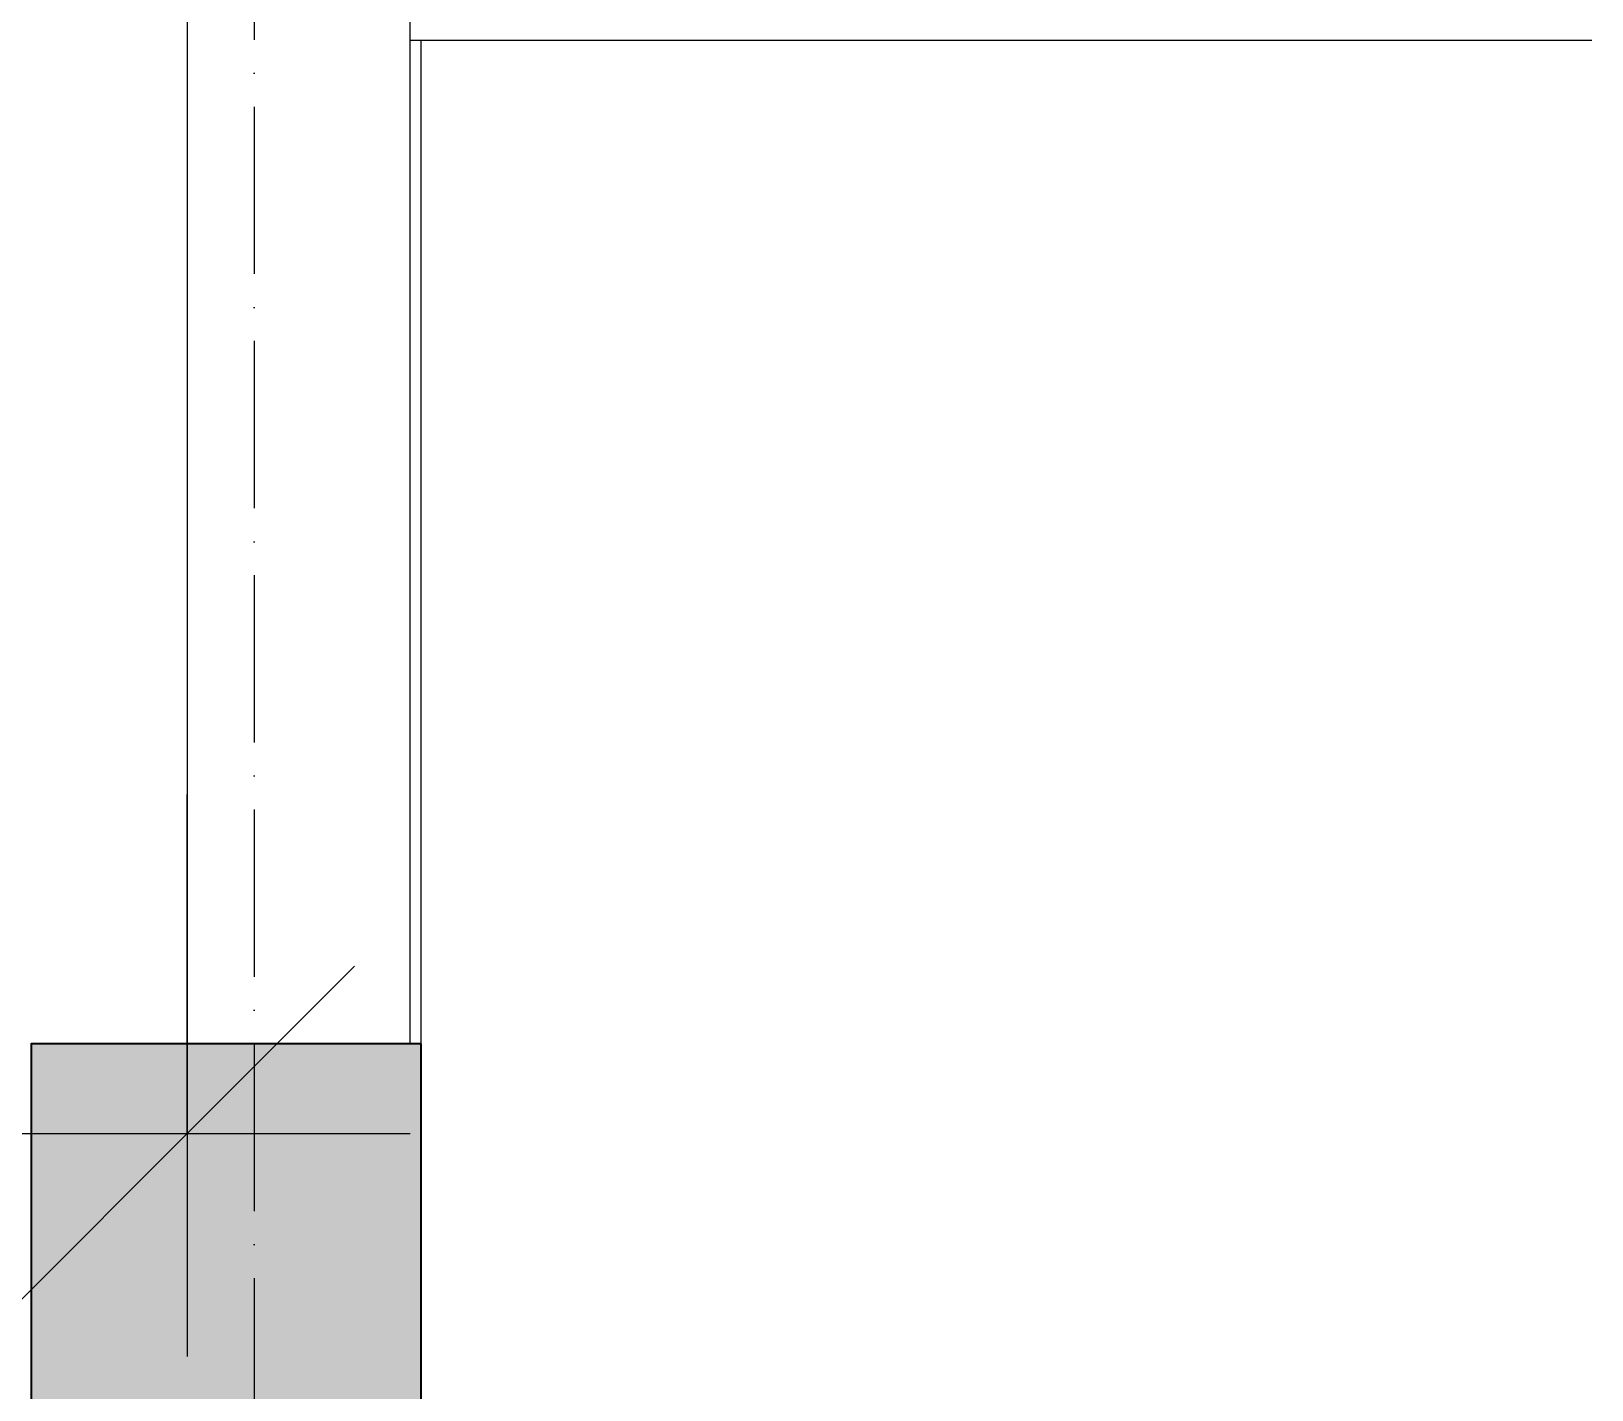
# Model space of a CAD drawing. Header units: millimetres. Extents: x -20144 to 122974, y -38328 to 48263.
# Drawn here: x 9001 to 10401, y 1690 to 2908 of the extents above; entities that cross this region are included whole.
import ezdxf

# ---------------------------------------------------------------- set-up
doc = ezdxf.new("R2010")
doc.units = ezdxf.units.MM
doc.linetypes.add('Grid Line', pattern=[4.2, 3, -0.6, 0, -0.6])
for name, color, linetype, lineweight in [('DIM', 1, 'Continuous', 5), ('DIM-200', 1, 'Continuous', 5), ('NET-CAT', 3, 'Continuous', 15), ('NET-THAY', 2, 'Continuous', 9), ('TRUC', 225, 'Continuous', 5), ('X-COT HAM$0$LC.HA', 8, 'Continuous', 9)]:
    doc.layers.add(name, color=color, linetype=linetype, lineweight=lineweight)
doc.styles.add('Arial_3', font='arial_0.ttf', dxfattribs={"height": 400})
doc.dimstyles.new('Diagonal_-_2mm_Arial', dxfattribs={"dimscale": 304.8, "dimtxt": 408.10376, "dimasz": 0.984252, "dimexe": 0.656168, "dimexo": 4.593176, "dimgap": 0.098425, "dimtad": 1, "dimdec": 0, "dimzin": 0, "dimdsep": 46, "dimtxsty": 'Arial_3', "dimblk1": 'OBLIQUE', "dimblk2": 'OBLIQUE', "dimsah": 1, "dimcen": 0.09, "dimdle": 0.656168, "dimazin": 0, "dimtfac": 1, "dimtdec": 4, "dimtix": 1, "dimtmove": 0, "dimatfit": 3, "dimfxl": 0, "dimtvp": 1, "dimtolj": 1, "dimtzin": 0, "dimlwd": 9, "dimlwe": 9, "dimarcsym": 0})

# ---------------------------------------------------------------- blocks, each defined once
blk = doc.blocks.new('ALC1807-ASCENT PLAZA-KET CAU_rvt-1-MẶT BẰNG TẦNG 5 ĐẾN TẦNG 22')
at = {"layer": 'X-COT HAM$0$LC.HA'}
h = blk.add_hatch(color=256, dxfattribs=at)
h.dxf.hatch_style = 1
h.paths.add_polyline_path([(9350.5, 1999.9), (9000.5, 1999.9), (9000.5, -0.1), (9350.5, -0.1)])
at = {"ltscale": 1000}
blk.add_lwpolyline([(9350.5, 1999.9), (9000.5, 1999.9), (9000.5, -0.1), (9350.5, -0.1)], close=True, dxfattribs=at)
blk = doc.blocks.new('DIMBLOCK34-MẶT BẰNG TẦNG 5 ĐẾN TẦNG 22')
at = {"layer": 'DIM-200', "lineweight": 9, "transparency": 16777216}
for p, q in [((5500.5, 2273.1), (5500.5, 1719.6)), ((5500.5, 1919.6), (5500.5, 2273.1)), ((9140.5, 2223.8), (9140.5, 1719.6)), ((9140.5, 1919.6), (9140.5, 2223.8)), ((5500.5, 1919.6), (5650.5, 2069.6)), ((9140.5, 1919.6), (9290.5, 2069.6)), ((5300.5, 1919.6), (9340.5, 1919.6)), ((5500.5, 1919.6), (5350.5, 1769.6)), ((9140.5, 1919.6), (8990.5, 1769.6))]:
    blk.add_line(p, q, dxfattribs=at)
at = {"layer": 'DIM-200', "color": 0, "lineweight": 9, "transparency": 16777216, "insert": (6705.2, 2468.9), "char_height": 400, "width": 1476.708, "attachment_point": 1, "line_spacing_factor": 0.941778, "style": 'Arial_3'}
blk.add_mtext('3640', dxfattribs=at)
blk = doc.blocks.new('_Oblique')
at = {"color": 0, "linetype": 'ByBlock', "lineweight": -2}
blk.add_line((-0.5, -0.5), (0.5, 0.5), dxfattribs=at)

msp = doc.modelspace()

# ---------------------------------------------------------------- linework, layer by layer
at = {"layer": 'NET-CAT'}
for p, q in [((9140.5, 3599.9), (9140.5, 1999.9)), ((9340.5, 1999.9), (9340.5, 3479.9))]:
    msp.add_line(p, q, dxfattribs=at)
at = {"layer": 'NET-THAY'}
for p, q in [((10400.5, 2899.9), (9340.5, 2899.9)), ((9350.5, 1999.9), (9350.5, 2899.9))]:
    msp.add_line(p, q, dxfattribs=at)
at = {"layer": 'TRUC', "linetype": 'Grid Line', "ltscale": 50}
msp.add_line((9200.5, 43599.9), (9200.5, -7167.6), dxfattribs=at)

# ---------------------------------------------------------------- block references
at = {"lineweight": 5}
msp.add_blockref('ALC1807-ASCENT PLAZA-KET CAU_rvt-1-MẶT BẰNG TẦNG 5 ĐẾN TẦNG 22', (0, 0), dxfattribs=at)

# ---------------------------------------------------------------- dimensions: what is measured, and where the dimension line sits
at = {"layer": 'DIM', "lineweight": 9}
dim = msp.add_linear_dim(base=(9140.5, 1919.6), p1=(5500.5, 3673.1), p2=(9140.5, 3623.8), dimstyle='Diagonal_-_2mm_Arial', override={"dimpost": '<>', "dimfxl": 3640.334045}, dxfattribs=at)
dim.commit()
dim.dimension.update_dxf_attribs({"geometry": 'DIMBLOCK34-MẶT BẰNG TẦNG 5 ĐẾN TẦNG 22', "text_midpoint": (7320.5, 2154)})

doc.saveas('drawing.dxf')
